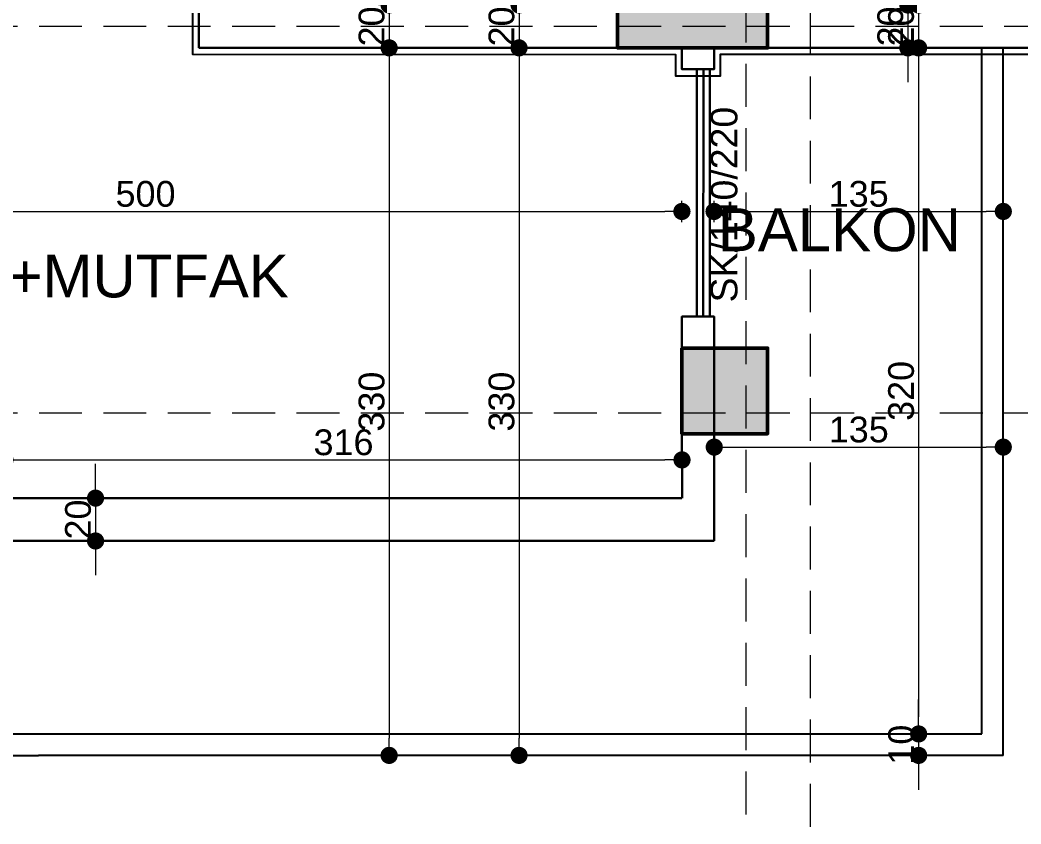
# Model space of a CAD drawing. Header units: millimetres. Extents: x 38129 to 72024, y -56282 to 16512.
# Drawn here: x 54794.2 to 55260.9, y -45142.4 to -44767.4 of the extents above; entities that cross this region are included whole.
import ezdxf

# ---------------------------------------------------------------- set-up
doc = ezdxf.new("R2010")
doc.units = ezdxf.units.MM
doc.linetypes.add('HIDDEN', pattern=[0.375, 0.25, -0.125])
for name, color, linetype, lineweight in [('AKS', 55, 'HIDDEN', 0), ('COLUMN4', 3, 'Continuous', 50), ('DIŞÖLÇÜ', 37, 'Continuous', 0), ('DUVAR', 255, 'Continuous', 30), ('mahal', 7, 'Continuous', 5), ('pencere', 195, 'Continuous', 30), ('pencere+KAPI', 1, 'Continuous', 0), ('TARAMA', 252, 'Continuous', 0), ('ölçü İÇ', 31, 'Continuous', 0)]:
    doc.layers.add(name, color=color, linetype=linetype, lineweight=lineweight)
for name, color, linetype in [('balkon', 171, 'Continuous'), ('sıva', 41, 'Continuous'), ('tefriş', 42, 'Continuous')]:
    doc.layers.add(name, color=color, linetype=linetype)
doc.styles.add('icdisolcu_yazi', font='arial.ttf')
doc.styles.get("Standard").update_dxf_attribs({"font": 'arial.ttf'})
doc.styles.add('style1', font='arial.ttf')
doc.dimstyles.new('İç Ölçü', dxfattribs={"dimtxt": 12, "dimasz": 8, "dimexe": 5, "dimexo": 0, "dimgap": 2, "dimtad": 1, "dimdec": 0, "dimzin": 12, "dimdsep": 46, "dimtxsty": 'icdisolcu_yazi', "dimblk": 'DOT', "dimcen": 8, "dimdle": 5, "dimclrd": 256, "dimclre": 256, "dimclrt": 7, "dimadec": 0, "dimazin": 3, "dimtfac": 1, "dimtdec": 0, "dimtix": 1, "dimtmove": 2, "dimatfit": 3, "dimldrblk": 'DOT', "dimfxl": 0, "dimtolj": 1, "dimtzin": 0, "dimlwd": -1, "dimlwe": -1, "dimarcsym": 0})

# ---------------------------------------------------------------- blocks, each defined once
blk = doc.blocks.new('_Dot')
at = {"color": 0, "lineweight": -2}
blk.add_line((-0.5, 0), (-1, 0), dxfattribs=at)
at = {"color": 0, "lineweight": 30, "const_width": 0.5}
blk.add_lwpolyline([(-0.25, 0, 1), (0.25, 0, 1)], format="xyb", close=True, dxfattribs=at)
blk = doc.blocks.new('*D1805')
at = {"layer": 'Defpoints', "color": 0, "lineweight": 120, "transparency": 16777216}
for p in [(54966.25, -44760.44), (54966.25, -44780.44), (54966.28, -44780.44)]:
    blk.add_point(p, dxfattribs=at)
at = {"layer": 'ölçü İÇ', "linetype": 'Continuous', "transparency": 16777216}
for p, q in [((54966.25, -44752.44), (54966.25, -44744.44)), ((54966.25, -44760.44), (54966.25, -44780.44)), ((54966.25, -44788.44), (54966.25, -44796.44))]:
    blk.add_line(p, q, dxfattribs=at)
at = {"layer": 'ölçü İÇ', "transparency": 16777216}
for p, q in [((54966.25, -44760.44), (54961.25, -44760.44)), ((54966.28, -44780.44), (54961.25, -44780.44))]:
    blk.add_line(p, q, dxfattribs=at)
at = {"layer": 'ölçü İÇ', "transparency": 16777216, "xscale": 8, "yscale": 8, "zscale": 8}
for p, rotation in [((54966.25, -44760.44), 270), ((54966.25, -44780.44), 90)]:
    blk.add_blockref('_Dot', p, dxfattribs=dict(at, rotation=rotation))
at = {"layer": 'ölçü İÇ', "color": 7, "transparency": 16777216, "insert": (54958.13, -44770.44), "char_height": 12, "attachment_point": 5, "rotation": 90, "style": 'icdisolcu_yazi'}
blk.add_mtext('\\A1;20', dxfattribs=at)
blk = doc.blocks.new('*D1806')
at = {"layer": 'Defpoints', "color": 0, "lineweight": 120, "transparency": 16777216}
for p in [(55026.83, -44760.44), (55026.83, -44780.44), (55062.13, -44780.44)]:
    blk.add_point(p, dxfattribs=at)
at = {"layer": 'ölçü İÇ', "linetype": 'Continuous', "transparency": 16777216}
for p, q in [((55026.83, -44752.44), (55026.83, -44744.44)), ((55026.83, -44760.44), (55026.83, -44780.44)), ((55026.83, -44788.44), (55026.83, -44796.44))]:
    blk.add_line(p, q, dxfattribs=at)
at = {"layer": 'ölçü İÇ', "transparency": 16777216}
for p, q in [((55026.83, -44760.44), (55031.83, -44760.44)), ((55031.83, -44780.44), (55021.83, -44780.44))]:
    blk.add_line(p, q, dxfattribs=at)
at = {"layer": 'ölçü İÇ', "transparency": 16777216, "xscale": 8, "yscale": 8, "zscale": 8}
for p, rotation in [((55026.83, -44760.44), 270), ((55026.83, -44780.44), 90)]:
    blk.add_blockref('_Dot', p, dxfattribs=dict(at, rotation=rotation))
at = {"layer": 'ölçü İÇ', "color": 7, "transparency": 16777216, "insert": (55018.7, -44770.44), "char_height": 12, "attachment_point": 5, "rotation": 90, "style": 'icdisolcu_yazi'}
blk.add_mtext('\\A1;20', dxfattribs=at)
blk = doc.blocks.new('*D1807')
at = {"layer": 'Defpoints', "color": 0, "lineweight": 120, "transparency": 16777216}
for p in [(55213.14, -44760.44), (55213.14, -44780.44), (55213.14, -44780.44)]:
    blk.add_point(p, dxfattribs=at)
at = {"layer": 'ölçü İÇ', "linetype": 'Continuous', "transparency": 16777216}
for p, q in [((55213.14, -44752.44), (55213.14, -44744.44)), ((55213.14, -44760.44), (55213.14, -44780.44)), ((55213.14, -44788.44), (55213.14, -44796.44))]:
    blk.add_line(p, q, dxfattribs=at)
at = {"layer": 'ölçü İÇ', "transparency": 16777216}
for p, q in [((55213.14, -44760.44), (55218.14, -44760.44)), ((55213.14, -44780.44), (55218.14, -44780.44))]:
    blk.add_line(p, q, dxfattribs=at)
at = {"layer": 'ölçü İÇ', "transparency": 16777216, "xscale": 8, "yscale": 8, "zscale": 8}
for p, rotation in [((55213.14, -44760.44), 270), ((55213.14, -44780.44), 90)]:
    blk.add_blockref('_Dot', p, dxfattribs=dict(at, rotation=rotation))
at = {"layer": 'ölçü İÇ', "color": 7, "transparency": 16777216, "insert": (55205.02, -44770.44), "char_height": 12, "attachment_point": 5, "rotation": 90, "style": 'icdisolcu_yazi'}
blk.add_mtext('\\A1;20', dxfattribs=at)
blk = doc.blocks.new('*D1808')
at = {"layer": 'Defpoints', "color": 0, "lineweight": 120, "transparency": 16777216}
for p in [(55213.14, -44780.44), (55213.14, -45100.42), (55213.16, -45100.42)]:
    blk.add_point(p, dxfattribs=at)
at = {"layer": 'ölçü İÇ', "transparency": 16777216}
for p, q in [((55213.14, -44780.44), (55218.14, -44780.44)), ((55213.16, -45100.42), (55208.14, -45100.42))]:
    blk.add_line(p, q, dxfattribs=at)
at = {"layer": 'ölçü İÇ', "linetype": 'Continuous', "transparency": 16777216}
blk.add_line((55213.14, -44788.44), (55213.14, -45092.42), dxfattribs=at)
at = {"layer": 'ölçü İÇ', "transparency": 16777216, "xscale": 8, "yscale": 8, "zscale": 8}
for p, rotation in [((55213.14, -44780.44), 90), ((55213.14, -45100.42), 270)]:
    blk.add_blockref('_Dot', p, dxfattribs=dict(at, rotation=rotation))
at = {"layer": 'ölçü İÇ', "color": 7, "transparency": 16777216, "insert": (55205.01, -44940.43), "char_height": 12, "attachment_point": 5, "rotation": 90, "style": 'icdisolcu_yazi'}
blk.add_mtext('\\A1;320', dxfattribs=at)
blk = doc.blocks.new('*D1809')
at = {"layer": 'Defpoints', "color": 0, "lineweight": 120, "transparency": 16777216}
for p in [(55213.16, -45100.42), (55213.14, -45110.42), (55213.16, -45110.42)]:
    blk.add_point(p, dxfattribs=at)
at = {"layer": 'ölçü İÇ', "linetype": 'Continuous', "transparency": 16777216}
for p, q in [((55213.14, -45092.42), (55213.14, -45084.42)), ((55213.14, -45100.42), (55213.14, -45110.42)), ((55213.14, -45118.42), (55213.14, -45126.42))]:
    blk.add_line(p, q, dxfattribs=at)
at = {"layer": 'ölçü İÇ', "transparency": 16777216}
for p, q in [((55213.16, -45100.42), (55208.14, -45100.42)), ((55213.16, -45110.42), (55208.14, -45110.42))]:
    blk.add_line(p, q, dxfattribs=at)
at = {"layer": 'ölçü İÇ', "transparency": 16777216, "xscale": 8, "yscale": 8, "zscale": 8}
for p, rotation in [((55213.14, -45100.42), 270), ((55213.14, -45110.42), 90)]:
    blk.add_blockref('_Dot', p, dxfattribs=dict(at, rotation=rotation))
at = {"layer": 'ölçü İÇ', "color": 7, "transparency": 16777216, "insert": (55205.02, -45105.42), "char_height": 12, "attachment_point": 5, "rotation": 90, "style": 'icdisolcu_yazi'}
blk.add_mtext('\\A1;10', dxfattribs=at)
blk = doc.blocks.new('*D1814')
at = {"layer": 'Defpoints', "color": 0, "lineweight": 120, "transparency": 16777216}
for p in [(54602.6, -44856.73), (55102.75, -44856.73), (55102.75, -44905.74)]:
    blk.add_point(p, dxfattribs=at)
at = {"layer": 'ölçü İÇ', "transparency": 16777216}
for p, q in [((54602.6, -44856.73), (54602.6, -44851.73)), ((55102.75, -44861.73), (55102.75, -44851.73))]:
    blk.add_line(p, q, dxfattribs=at)
at = {"layer": 'ölçü İÇ', "linetype": 'Continuous', "transparency": 16777216}
blk.add_line((54610.6, -44856.73), (55094.75, -44856.73), dxfattribs=at)
at = {"layer": 'ölçü İÇ', "transparency": 16777216, "xscale": 8, "yscale": 8, "zscale": 8, "rotation": 180}
blk.add_blockref('_Dot', (54602.6, -44856.73), dxfattribs=at)
at = {"layer": 'ölçü İÇ', "transparency": 16777216, "xscale": 8, "yscale": 8, "zscale": 8}
blk.add_blockref('_Dot', (55102.75, -44856.73), dxfattribs=at)
at = {"layer": 'ölçü İÇ', "color": 7, "transparency": 16777216, "insert": (54852.68, -44848.6), "char_height": 12, "attachment_point": 5, "style": 'icdisolcu_yazi'}
blk.add_mtext('\\A1;500', dxfattribs=at)
blk = doc.blocks.new('*D1815')
at = {"layer": 'Defpoints', "color": 0, "lineweight": 120, "transparency": 16777216}
for p in [(55252.61, -44856.73), (55252.61, -44856.75), (55117.75, -44905.74)]:
    blk.add_point(p, dxfattribs=at)
at = {"layer": 'ölçü İÇ', "transparency": 16777216}
for p, q in [((55117.75, -44861.73), (55117.75, -44851.73)), ((55252.61, -44856.75), (55252.61, -44851.73))]:
    blk.add_line(p, q, dxfattribs=at)
at = {"layer": 'ölçü İÇ', "linetype": 'Continuous', "transparency": 16777216}
blk.add_line((55125.75, -44856.73), (55244.61, -44856.73), dxfattribs=at)
at = {"layer": 'ölçü İÇ', "transparency": 16777216, "xscale": 8, "yscale": 8, "zscale": 8, "rotation": 180}
blk.add_blockref('_Dot', (55117.75, -44856.73), dxfattribs=at)
at = {"layer": 'ölçü İÇ', "transparency": 16777216, "xscale": 8, "yscale": 8, "zscale": 8}
blk.add_blockref('_Dot', (55252.61, -44856.73), dxfattribs=at)
at = {"layer": 'ölçü İÇ', "color": 7, "transparency": 16777216, "insert": (55185.18, -44848.6), "char_height": 12, "attachment_point": 5, "style": 'icdisolcu_yazi'}
blk.add_mtext('\\A1;135', dxfattribs=at)
blk = doc.blocks.new('wertertw')
at = {"layer": 'TARAMA', "lineweight": -3}
h = blk.add_hatch(dxfattribs=at)
h.set_pattern_fill('ANSI33', color=256, scale=2.5, style=0)
h.set_pattern_definition([(45, (-86643.698, -32547.66), (-11.2253202, 11.2253202), []), (45, (-86632.472, -32547.66), (-11.2253202, 11.2253202), [7.9375, -3.96875])])
h.paths.add_polyline_path([(-616.25, 351.94), (-616.25, -88.06), (-306.25, -88.06), (-306.25, -68.06), (-596.25, -68.06), (-596.25, 331.94), (-306.25, 331.94), (-306.25, 351.94)])
h.paths.add_polyline_path([(38.75, -338.06), (78.75, -338.06), (78.75, -378.06), (38.75, -378.06)])
h.paths.add_polyline_path([(-471.25, -318.06), (-441.25, -318.06), (-441.25, -378.06), (-471.25, -378.06)])
h.paths.add_polyline_path([(-961.25, -318.06), (-931.25, -318.06), (-931.25, -378.06), (-961.25, -378.06)])
h.paths.add_polyline_path([(343.75, -163.06), (413.75, -163.06), (413.75, -198.06), (343.75, -198.06)])
h.paths.add_polyline_path([(8.75, -163.06), (78.75, -163.06), (78.75, -198.06), (8.75, -198.06)])
h.paths.add_polyline_path([(-1036.25, -148.06), (-906.25, -148.06), (-906.25, -178.06), (-1036.25, -178.06)])
h.paths.add_polyline_path([(-976.25, 256.94), (-916.25, 256.94), (-916.25, 226.94), (-976.25, 226.94)])
h.paths.add_polyline_path([(343.75, 459.44), (413.75, 459.44), (413.75, 424.44), (343.75, 424.44)])
h.paths.add_polyline_path([(8.75, 459.44), (78.75, 459.44), (78.75, 424.44), (8.75, 424.44)])
h.paths.add_polyline_path([(-616.25, 531.94), (-306.25, 531.94), (-306.25, 511.94), (-616.25, 511.94)])
h.paths.add_polyline_path([(-976.25, 656.94), (-916.25, 656.94), (-916.25, 626.94), (-976.25, 626.94)])
h.paths.add_polyline_path([(-616.25, 971.94), (-306.25, 971.94), (-306.25, 951.94), (-616.25, 951.94)])
h.paths.add_polyline_path([(343.75, 1081.94), (413.75, 1081.94), (413.75, 1046.94), (343.75, 1046.94)])
h.paths.add_polyline_path([(8.75, 1081.94), (78.75, 1081.94), (78.75, 1046.94), (8.75, 1046.94)])
h.paths.add_polyline_path([(-1036.25, 1061.94), (-906.25, 1061.94), (-906.25, 1031.94), (-1036.25, 1031.94)])
h.paths.add_polyline_path([(-931.25, 1286.94), (-901.25, 1286.94), (-901.25, 1226.94), (-931.25, 1226.94)])
h.paths.add_polyline_path([(68.75, 1332.04), (108.75, 1332.04), (108.75, 1292.04), (68.75, 1292.04)])
h.paths.add_polyline_path([(-511.25, 1332.04), (-481.25, 1332.04), (-481.25, 1252.04), (-511.25, 1252.04)])
at = {"layer": 'COLUMN4', "color": 3}
for points in [[(8.75, -163.06), (78.75, -163.06), (78.75, -198.06), (8.75, -198.06)], [(38.75, -338.06), (78.75, -338.06), (78.75, -378.06), (38.75, -378.06)]]:
    blk.add_lwpolyline(points, close=True, dxfattribs=at)
blk = doc.blocks.new('*D2218')
at = {"layer": 'Defpoints', "color": 0, "lineweight": 120, "transparency": 16777216}
for p in [(55062.13, -44780.44), (55026.83, -45110.42), (55046.5, -45110.42)]:
    blk.add_point(p, dxfattribs=at)
at = {"layer": 'ölçü İÇ', "transparency": 16777216}
for p, q in [((55031.83, -44780.44), (55021.83, -44780.44)), ((55031.83, -45110.42), (55021.83, -45110.42))]:
    blk.add_line(p, q, dxfattribs=at)
at = {"layer": 'ölçü İÇ', "linetype": 'Continuous', "transparency": 16777216}
blk.add_line((55026.83, -44788.44), (55026.83, -45102.42), dxfattribs=at)
at = {"layer": 'ölçü İÇ', "transparency": 16777216, "xscale": 8, "yscale": 8, "zscale": 8}
for p, rotation in [((55026.83, -44780.44), 90), ((55026.83, -45110.42), 270)]:
    blk.add_blockref('_Dot', p, dxfattribs=dict(at, rotation=rotation))
at = {"layer": 'ölçü İÇ', "color": 7, "transparency": 16777216, "insert": (55018.7, -44945.43), "char_height": 12, "attachment_point": 5, "rotation": 90, "style": 'icdisolcu_yazi'}
blk.add_mtext('\\A1;330', dxfattribs=at)
blk = doc.blocks.new('*D2219')
at = {"layer": 'Defpoints', "color": 0, "lineweight": 120, "transparency": 16777216}
for p in [(54966.28, -44780.44), (54966.25, -45110.42), (54992.86, -45110.42)]:
    blk.add_point(p, dxfattribs=at)
at = {"layer": 'ölçü İÇ', "transparency": 16777216}
for p, q in [((54966.28, -44780.44), (54961.25, -44780.44)), ((54971.25, -45110.42), (54961.25, -45110.42))]:
    blk.add_line(p, q, dxfattribs=at)
at = {"layer": 'ölçü İÇ', "linetype": 'Continuous', "transparency": 16777216}
blk.add_line((54966.25, -44788.44), (54966.25, -45102.42), dxfattribs=at)
at = {"layer": 'ölçü İÇ', "transparency": 16777216, "xscale": 8, "yscale": 8, "zscale": 8}
for p, rotation in [((54966.25, -44780.44), 90), ((54966.25, -45110.42), 270)]:
    blk.add_blockref('_Dot', p, dxfattribs=dict(at, rotation=rotation))
at = {"layer": 'ölçü İÇ', "color": 7, "transparency": 16777216, "insert": (54958.12, -44945.43), "char_height": 12, "attachment_point": 5, "rotation": 90, "style": 'icdisolcu_yazi'}
blk.add_mtext('\\A1;330', dxfattribs=at)
blk = doc.blocks.new('*D2220')
at = {"layer": 'Defpoints', "color": 0, "lineweight": 120, "transparency": 16777216}
for p in [(54829.39, -44990.43), (54829.39, -45010.42), (54829.67, -45010.42)]:
    blk.add_point(p, dxfattribs=at)
at = {"layer": 'ölçü İÇ', "linetype": 'Continuous', "transparency": 16777216}
for p, q in [((54829.39, -44982.43), (54829.39, -44974.43)), ((54829.39, -44990.43), (54829.39, -45010.42)), ((54829.39, -45018.42), (54829.39, -45026.42))]:
    blk.add_line(p, q, dxfattribs=at)
at = {"layer": 'ölçü İÇ', "transparency": 16777216}
for p, q in [((54829.39, -44990.43), (54834.39, -44990.43)), ((54829.67, -45010.42), (54824.39, -45010.42))]:
    blk.add_line(p, q, dxfattribs=at)
at = {"layer": 'ölçü İÇ', "transparency": 16777216, "xscale": 8, "yscale": 8, "zscale": 8}
for p, rotation in [((54829.39, -44990.43), 270), ((54829.39, -45010.42), 90)]:
    blk.add_blockref('_Dot', p, dxfattribs=dict(at, rotation=rotation))
at = {"layer": 'ölçü İÇ', "color": 7, "transparency": 16777216, "insert": (54821.26, -45000.42), "char_height": 12, "attachment_point": 5, "rotation": 90, "style": 'icdisolcu_yazi'}
blk.add_mtext('\\A1;20', dxfattribs=at)
blk = doc.blocks.new('*D2221')
at = {"layer": 'Defpoints', "color": 0, "lineweight": 120, "transparency": 16777216}
for p in [(54966.25, -44760.44), (54966.25, -44780.44), (54966.28, -44780.44)]:
    blk.add_point(p, dxfattribs=at)
at = {"layer": 'ölçü İÇ', "linetype": 'Continuous', "transparency": 16777216}
for p, q in [((54966.25, -44752.44), (54966.25, -44744.44)), ((54966.25, -44760.44), (54966.25, -44780.44)), ((54966.25, -44788.44), (54966.25, -44796.44))]:
    blk.add_line(p, q, dxfattribs=at)
at = {"layer": 'ölçü İÇ', "transparency": 16777216}
for p, q in [((54966.25, -44760.44), (54961.25, -44760.44)), ((54966.28, -44780.44), (54961.25, -44780.44))]:
    blk.add_line(p, q, dxfattribs=at)
at = {"layer": 'ölçü İÇ', "transparency": 16777216, "xscale": 8, "yscale": 8, "zscale": 8}
for p, rotation in [((54966.25, -44760.44), 270), ((54966.25, -44780.44), 90)]:
    blk.add_blockref('_Dot', p, dxfattribs=dict(at, rotation=rotation))
at = {"layer": 'ölçü İÇ', "color": 7, "transparency": 16777216, "insert": (54958.13, -44770.44), "char_height": 12, "attachment_point": 5, "rotation": 90, "style": 'icdisolcu_yazi'}
blk.add_mtext('\\A1;20', dxfattribs=at)
blk = doc.blocks.new('*D2222')
at = {"layer": 'Defpoints', "color": 0, "lineweight": 120, "transparency": 16777216}
for p in [(54966.28, -44780.44), (54944, -45110.42), (54966.28, -45110.42)]:
    blk.add_point(p, dxfattribs=at)
at = {"layer": 'ölçü İÇ', "transparency": 16777216}
for p, q in [((54966.28, -44780.44), (54961.28, -44780.44)), ((54961.28, -45110.42), (54971.28, -45110.42))]:
    blk.add_line(p, q, dxfattribs=at)
at = {"layer": 'ölçü İÇ', "linetype": 'Continuous', "transparency": 16777216}
blk.add_line((54966.28, -44788.44), (54966.28, -45102.42), dxfattribs=at)
at = {"layer": 'ölçü İÇ', "transparency": 16777216, "xscale": 8, "yscale": 8, "zscale": 8}
for p, rotation in [((54966.28, -44780.44), 90), ((54966.28, -45110.42), 270)]:
    blk.add_blockref('_Dot', p, dxfattribs=dict(at, rotation=rotation))
at = {"layer": 'ölçü İÇ', "color": 7, "transparency": 16777216, "insert": (54958.15, -44945.43), "char_height": 12, "attachment_point": 5, "rotation": 90, "style": 'icdisolcu_yazi'}
blk.add_mtext('\\A1;330', dxfattribs=at)
blk = doc.blocks.new('*D2223')
at = {"layer": 'Defpoints', "color": 0, "lineweight": 120, "transparency": 16777216}
for p in [(55208.09, -44760.44), (55208.09, -44780.44), (55208.09, -44780.44)]:
    blk.add_point(p, dxfattribs=at)
at = {"layer": 'ölçü İÇ', "linetype": 'Continuous', "transparency": 16777216}
for p, q in [((55208.09, -44752.44), (55208.09, -44744.44)), ((55208.09, -44760.44), (55208.09, -44780.44)), ((55208.09, -44788.44), (55208.09, -44796.44))]:
    blk.add_line(p, q, dxfattribs=at)
at = {"layer": 'ölçü İÇ', "transparency": 16777216}
for p, q in [((55208.09, -44760.44), (55213.09, -44760.44)), ((55208.09, -44780.44), (55213.09, -44780.44))]:
    blk.add_line(p, q, dxfattribs=at)
at = {"layer": 'ölçü İÇ', "transparency": 16777216, "xscale": 8, "yscale": 8, "zscale": 8}
for p, rotation in [((55208.09, -44760.44), 270), ((55208.09, -44780.44), 90)]:
    blk.add_blockref('_Dot', p, dxfattribs=dict(at, rotation=rotation))
at = {"layer": 'ölçü İÇ', "color": 7, "transparency": 16777216, "insert": (55199.97, -44770.44), "char_height": 12, "attachment_point": 5, "rotation": 90, "style": 'icdisolcu_yazi'}
blk.add_mtext('\\A1;20', dxfattribs=at)
blk = doc.blocks.new('*D2224')
at = {"layer": 'Defpoints', "color": 0, "lineweight": 120, "transparency": 16777216}
for p in [(55213.14, -44780.44), (55213.14, -45100.42), (55213.16, -45100.42)]:
    blk.add_point(p, dxfattribs=at)
at = {"layer": 'ölçü İÇ', "transparency": 16777216}
for p, q in [((55213.14, -44780.44), (55218.14, -44780.44)), ((55213.16, -45100.42), (55208.14, -45100.42))]:
    blk.add_line(p, q, dxfattribs=at)
at = {"layer": 'ölçü İÇ', "linetype": 'Continuous', "transparency": 16777216}
blk.add_line((55213.14, -44788.44), (55213.14, -45092.42), dxfattribs=at)
at = {"layer": 'ölçü İÇ', "transparency": 16777216, "xscale": 8, "yscale": 8, "zscale": 8}
for p, rotation in [((55213.14, -44780.44), 90), ((55213.14, -45100.42), 270)]:
    blk.add_blockref('_Dot', p, dxfattribs=dict(at, rotation=rotation))
at = {"layer": 'ölçü İÇ', "color": 7, "transparency": 16777216, "insert": (55205.01, -44940.43), "char_height": 12, "attachment_point": 5, "rotation": 90, "style": 'icdisolcu_yazi'}
blk.add_mtext('\\A1;320', dxfattribs=at)
blk = doc.blocks.new('*D2225')
at = {"layer": 'Defpoints', "color": 0, "lineweight": 120, "transparency": 16777216}
for p in [(55213.16, -45100.42), (55213.14, -45110.42), (55213.16, -45110.42)]:
    blk.add_point(p, dxfattribs=at)
at = {"layer": 'ölçü İÇ', "linetype": 'Continuous', "transparency": 16777216}
for p, q in [((55213.14, -45092.42), (55213.14, -45084.42)), ((55213.14, -45100.42), (55213.14, -45110.42)), ((55213.14, -45118.42), (55213.14, -45126.42))]:
    blk.add_line(p, q, dxfattribs=at)
at = {"layer": 'ölçü İÇ', "transparency": 16777216}
for p, q in [((55213.16, -45100.42), (55208.14, -45100.42)), ((55213.16, -45110.42), (55208.14, -45110.42))]:
    blk.add_line(p, q, dxfattribs=at)
at = {"layer": 'ölçü İÇ', "transparency": 16777216, "xscale": 8, "yscale": 8, "zscale": 8}
for p, rotation in [((55213.14, -45100.42), 270), ((55213.14, -45110.42), 90)]:
    blk.add_blockref('_Dot', p, dxfattribs=dict(at, rotation=rotation))
at = {"layer": 'ölçü İÇ', "color": 7, "transparency": 16777216, "insert": (55205.02, -45105.42), "char_height": 12, "attachment_point": 5, "rotation": 90, "style": 'icdisolcu_yazi'}
blk.add_mtext('\\A1;10', dxfattribs=at)
blk = doc.blocks.new('*D2229')
at = {"layer": 'Defpoints', "color": 0, "lineweight": 120, "transparency": 16777216}
for p in [(55102.81, -44972.61), (54787.17, -44990.43), (55102.81, -44990.41)]:
    blk.add_point(p, dxfattribs=at)
at = {"layer": 'ölçü İÇ', "transparency": 16777216}
for p, q in [((54787.17, -44977.61), (54787.17, -44967.61)), ((55102.81, -44977.61), (55102.81, -44967.61))]:
    blk.add_line(p, q, dxfattribs=at)
at = {"layer": 'ölçü İÇ', "linetype": 'Continuous', "transparency": 16777216}
blk.add_line((54795.17, -44972.61), (55094.81, -44972.61), dxfattribs=at)
at = {"layer": 'ölçü İÇ', "transparency": 16777216, "xscale": 8, "yscale": 8, "zscale": 8, "rotation": 180}
blk.add_blockref('_Dot', (54787.17, -44972.61), dxfattribs=at)
at = {"layer": 'ölçü İÇ', "transparency": 16777216, "xscale": 8, "yscale": 8, "zscale": 8}
blk.add_blockref('_Dot', (55102.81, -44972.61), dxfattribs=at)
at = {"layer": 'ölçü İÇ', "color": 7, "transparency": 16777216, "insert": (54944.99, -44964.48), "char_height": 12, "attachment_point": 5, "style": 'icdisolcu_yazi'}
blk.add_mtext('\\A1;316', dxfattribs=at)
blk = doc.blocks.new('*D2231')
at = {"layer": 'Defpoints', "color": 0, "lineweight": 120, "transparency": 16777216}
for p in [(54602.6, -44856.73), (55102.78, -44856.73), (55102.78, -44905.74)]:
    blk.add_point(p, dxfattribs=at)
at = {"layer": 'ölçü İÇ', "transparency": 16777216}
for p, q in [((54602.6, -44856.73), (54602.6, -44851.73)), ((55102.78, -44861.73), (55102.78, -44851.73))]:
    blk.add_line(p, q, dxfattribs=at)
at = {"layer": 'ölçü İÇ', "linetype": 'Continuous', "transparency": 16777216}
blk.add_line((54610.6, -44856.73), (55094.78, -44856.73), dxfattribs=at)
at = {"layer": 'ölçü İÇ', "transparency": 16777216, "xscale": 8, "yscale": 8, "zscale": 8, "rotation": 180}
blk.add_blockref('_Dot', (54602.6, -44856.73), dxfattribs=at)
at = {"layer": 'ölçü İÇ', "transparency": 16777216, "xscale": 8, "yscale": 8, "zscale": 8}
blk.add_blockref('_Dot', (55102.78, -44856.73), dxfattribs=at)
at = {"layer": 'ölçü İÇ', "color": 7, "transparency": 16777216, "insert": (54852.69, -44848.6), "char_height": 12, "attachment_point": 5, "style": 'icdisolcu_yazi'}
blk.add_mtext('\\A1;500', dxfattribs=at)
blk = doc.blocks.new('*D2232')
at = {"layer": 'Defpoints', "color": 0, "lineweight": 120, "transparency": 16777216}
for p in [(55252.61, -44856.73), (55252.61, -44856.75), (55117.78, -44905.74)]:
    blk.add_point(p, dxfattribs=at)
at = {"layer": 'ölçü İÇ', "transparency": 16777216}
for p, q in [((55117.78, -44861.73), (55117.78, -44851.73)), ((55252.61, -44856.75), (55252.61, -44851.73))]:
    blk.add_line(p, q, dxfattribs=at)
at = {"layer": 'ölçü İÇ', "linetype": 'Continuous', "transparency": 16777216}
blk.add_line((55125.78, -44856.73), (55244.61, -44856.73), dxfattribs=at)
at = {"layer": 'ölçü İÇ', "transparency": 16777216, "xscale": 8, "yscale": 8, "zscale": 8, "rotation": 180}
blk.add_blockref('_Dot', (55117.78, -44856.73), dxfattribs=at)
at = {"layer": 'ölçü İÇ', "transparency": 16777216, "xscale": 8, "yscale": 8, "zscale": 8}
blk.add_blockref('_Dot', (55252.61, -44856.73), dxfattribs=at)
at = {"layer": 'ölçü İÇ', "color": 7, "transparency": 16777216, "insert": (55185.19, -44848.6), "char_height": 12, "attachment_point": 5, "style": 'icdisolcu_yazi'}
blk.add_mtext('\\A1;135', dxfattribs=at)
blk = doc.blocks.new('*D2251')
at = {"layer": 'Defpoints', "color": 0, "lineweight": 120, "transparency": 16777216}
for p in [(55252.6, -44966.64), (55252.6, -44976.93), (55117.84, -44990.41)]:
    blk.add_point(p, dxfattribs=at)
at = {"layer": 'ölçü İÇ', "transparency": 16777216}
for p, q in [((55117.84, -44971.64), (55117.84, -44961.64)), ((55252.6, -44971.64), (55252.6, -44961.64))]:
    blk.add_line(p, q, dxfattribs=at)
at = {"layer": 'ölçü İÇ', "linetype": 'Continuous', "transparency": 16777216}
blk.add_line((55125.84, -44966.64), (55244.6, -44966.64), dxfattribs=at)
at = {"layer": 'ölçü İÇ', "transparency": 16777216, "xscale": 8, "yscale": 8, "zscale": 8, "rotation": 180}
blk.add_blockref('_Dot', (55117.84, -44966.64), dxfattribs=at)
at = {"layer": 'ölçü İÇ', "transparency": 16777216, "xscale": 8, "yscale": 8, "zscale": 8}
blk.add_blockref('_Dot', (55252.6, -44966.64), dxfattribs=at)
at = {"layer": 'ölçü İÇ', "color": 7, "transparency": 16777216, "insert": (55185.22, -44958.51), "char_height": 12, "attachment_point": 5, "style": 'icdisolcu_yazi'}
blk.add_mtext('\\A1;135', dxfattribs=at)

msp = doc.modelspace()

# ---------------------------------------------------------------- linework, layer by layer
at = {"layer": 'AKS', "ltscale": 80}
for p, q in [((55162.61, -42903.74), (55162.61, -45280.38)), ((55132.61, -44157.93), (55132.61, -45280.38)), ((55963.05, -44770.44), (53747.73, -44770.44)), ((55963.05, -44950.75), (53747.73, -44950.75))]:
    msp.add_line(p, q, dxfattribs=at)
at = {"layer": 'balkon'}
for p, q in [((55242.6, -45100.42), (55242.61, -44780.43)), ((55242.6, -45100.42), (55242.61, -44780.43)), ((55252.6, -45110.42), (55252.61, -44780.43)), ((55252.6, -45110.42), (55252.61, -44780.43)), ((54807.17, -45010.42), (54807.17, -45010.42)), ((54597.39, -45100.42), (54812.72, -45100.42)), ((54812.72, -45100.42), (55242.6, -45100.43)), ((54812.72, -45100.42), (54812.72, -45100.42)), ((54587.39, -45110.42), (54802.72, -45110.42)), ((55252.6, -45110.42), (54802.72, -45110.42)), ((54802.72, -45110.42), (54802.72, -45110.42))]:
    msp.add_line(p, q, dxfattribs=at)
at = {"layer": 'DUVAR'}
for p, q in [((54877.6, -44780.44), (54877.6, -44670.43)), ((54877.6, -44780.44), (55102.75, -44780.44)), ((54877.6, -44780.44), (55102.78, -44780.44)), ((55117.78, -44780.44), (55102.61, -44780.44)), ((55127.89, -44780.44), (55467.69, -44780.44)), ((55117.81, -44990.41), (55117.78, -45010.42)), ((54852.36, -45010.42), (54787.17, -45010.42)), ((55117.78, -45010.42), (54797.17, -45010.42))]:
    msp.add_line(p, q, dxfattribs=at)
for points in [[(55117.78, -44780.45), (55117.77, -44790.44), (55102.77, -44790.43), (55102.78, -44780.44)], [(55117.78, -44780.45), (55117.77, -44790.44), (55102.77, -44790.43), (55102.78, -44780.44)], [(55117.74, -44964.54), (55117.75, -44905.74), (55102.75, -44905.74), (55102.74, -44964.54)], [(55102.81, -44990.41), (55102.74, -44960.75)], [(55117.74, -44960.75), (55117.81, -44990.41)], [(55102.78, -44990.43), (54787.17, -44990.43)], [(55102.78, -44990.43), (55102.74, -44990.43)], [(55117.74, -44990.43), (55117.78, -44990.43)]]:
    msp.add_lwpolyline(points, dxfattribs=at)
at = {"layer": 'pencere'}
for p, q in [((55109.77, -44790.44), (55109.75, -44905.74)), ((55109.77, -44790.44), (55109.75, -44905.74)), ((55112.77, -44790.44), (55112.75, -44905.74)), ((55112.77, -44790.44), (55112.75, -44905.74)), ((55115.77, -44790.44), (55115.75, -44905.74)), ((55115.77, -44790.44), (55115.75, -44905.74))]:
    msp.add_line(p, q, dxfattribs=at)
at = {"layer": 'sıva'}
msp.add_lwpolyline([(55072.75, -44757.44), (54900.6, -44757.44), (54900.6, -44436.2), (54874.6, -44436.2), (54874.6, -44652.43), (54864.8, -44652.43), (54864.8, -44673.43), (54874.6, -44673.43), (54874.6, -44783.44), (55099.78, -44783.49), (55099.77, -44793.43), (55120.77, -44793.44), (55120.78, -44783.45), (55585.57, -44783.45), (55585.57, -44737.44), (55564.58, -44737.44), (55564.58, -44757.44), (55477.75, -44757.44)], dxfattribs=at)
at = {"layer": 'tefriş', "color": 3, "lineweight": 15}
msp.add_lwpolyline([(55617.7, -43850.43), (55617.7, -44430.43), (55582.58, -44430.43), (55582.58, -44780.44), (55407.75, -44780.44), (55407.75, -44780.44), (55252.61, -44780.44), (55252.6, -45110.42), (55117.78, -45110.42), (55117.78, -45110.42), (54587.39, -45110.42), (54587.39, -45049.6), (54117.61, -45049.6), (54117.75, -44960.75), (54032.61, -44960.75), (54032.61, -44760.43), (54027.75, -44760.43), (54027.75, -44759.6), (53967.6, -44759.6), (53967.6, -43521.26)], dxfattribs=at)

# ---------------------------------------------------------------- block references
at = {"layer": 'DIŞÖLÇÜ'}
msp.add_blockref('wertertw', (55063.99, -44582.37), dxfattribs=at)

# ---------------------------------------------------------------- texts
at = {"layer": 'mahal', "char_height": 20, "attachment_point": 1}
for s, width, insert in [('BALKON', 275.1074, (55119.53, -44855.26)), ('OTURMA+MUTFAK', 77.279, (54667.3, -44876.82))]:
    msp.add_mtext_dynamic_manual_height_columns(s, width=width, gutter_width=12.5, heights=[0], dxfattribs=dict(at, insert=insert))
at = {"layer": 'pencere+KAPI', "insert": (55116.14, -44807.92), "char_height": 12.5, "width": 27.0954, "attachment_point": 3, "rotation": 90, "style": 'style1'}
msp.add_mtext('SK/140/220', dxfattribs=at)
msp.add_mtext('SK/140/220', dxfattribs=at)

# ---------------------------------------------------------------- dimensions: what is measured, and where the dimension line sits
at = {"layer": 'ölçü İÇ'}
for base, p1, p2, picture, middle in [((54966.25, -44780.44), (54966.25, -44760.44), (54966.28, -44780.44), '*D1805', (54958.13, -44770.44)), ((54966.25, -44780.44), (54966.25, -44760.44), (54966.28, -44780.44), '*D2221', (54958.13, -44770.44)), ((55026.83, -44780.44), (55026.83, -44760.44), (55062.13, -44780.44), '*D1806', (55018.7, -44770.44)), ((55208.09, -44780.44), (55208.09, -44760.44), (55208.09, -44780.44), '*D2223', (55199.97, -44770.44)), ((55213.14, -44780.44), (55213.14, -44760.44), (55213.14, -44780.44), '*D1807', (55205.02, -44770.44)), ((54966.28, -45110.42), (54966.28, -44780.44), (54944, -45110.42), '*D2222', (54958.15, -44945.43)), ((54966.25, -45110.42), (54966.28, -44780.44), (54992.86, -45110.42), '*D2219', (54958.12, -44945.43)), ((55026.83, -45110.42), (55062.13, -44780.44), (55046.5, -45110.42), '*D2218', (55018.7, -44945.43)), ((55213.14, -45100.42), (55213.14, -44780.44), (55213.16, -45100.42), '*D1808', (55205.01, -44940.43)), ((55213.14, -45100.42), (55213.14, -44780.44), (55213.16, -45100.42), '*D2224', (55205.01, -44940.43)), ((54829.39, -45010.42), (54829.39, -44990.43), (54829.67, -45010.42), '*D2220', (54821.26, -45000.42)), ((55213.14, -45110.42), (55213.16, -45100.42), (55213.16, -45110.42), '*D1809', (55205.02, -45105.42)), ((55213.14, -45110.42), (55213.16, -45100.42), (55213.16, -45110.42), '*D2225', (55205.02, -45105.42))]:
    dim = msp.add_linear_dim(base=base, p1=p1, p2=p2, angle=90, dimstyle='İç Ölçü', dxfattribs=at)
    dim.commit()
    dim.dimension.update_dxf_attribs({"geometry": picture, "text_midpoint": middle})
for base, p1, p2, picture, middle in [((55102.75, -44856.73), (54602.6, -44856.73), (55102.75, -44905.74), '*D1814', (54852.68, -44848.6)), ((55102.78, -44856.73), (54602.6, -44856.73), (55102.78, -44905.74), '*D2231', (54852.69, -44848.6)), ((55252.61, -44856.73), (55117.75, -44905.74), (55252.61, -44856.75), '*D1815', (55185.18, -44848.6)), ((55252.61, -44856.73), (55117.78, -44905.74), (55252.61, -44856.75), '*D2232', (55185.19, -44848.6)), ((55252.6, -44966.64), (55117.84, -44990.41), (55252.6, -44976.93), '*D2251', (55185.22, -44958.51)), ((55102.81, -44972.61), (54787.17, -44990.43), (55102.81, -44990.41), '*D2229', (54944.99, -44964.48))]:
    dim = msp.add_linear_dim(base=base, p1=p1, p2=p2, dimstyle='İç Ölçü', dxfattribs=at)
    dim.commit()
    dim.dimension.update_dxf_attribs({"geometry": picture, "text_midpoint": middle})

doc.saveas('drawing.dxf')
